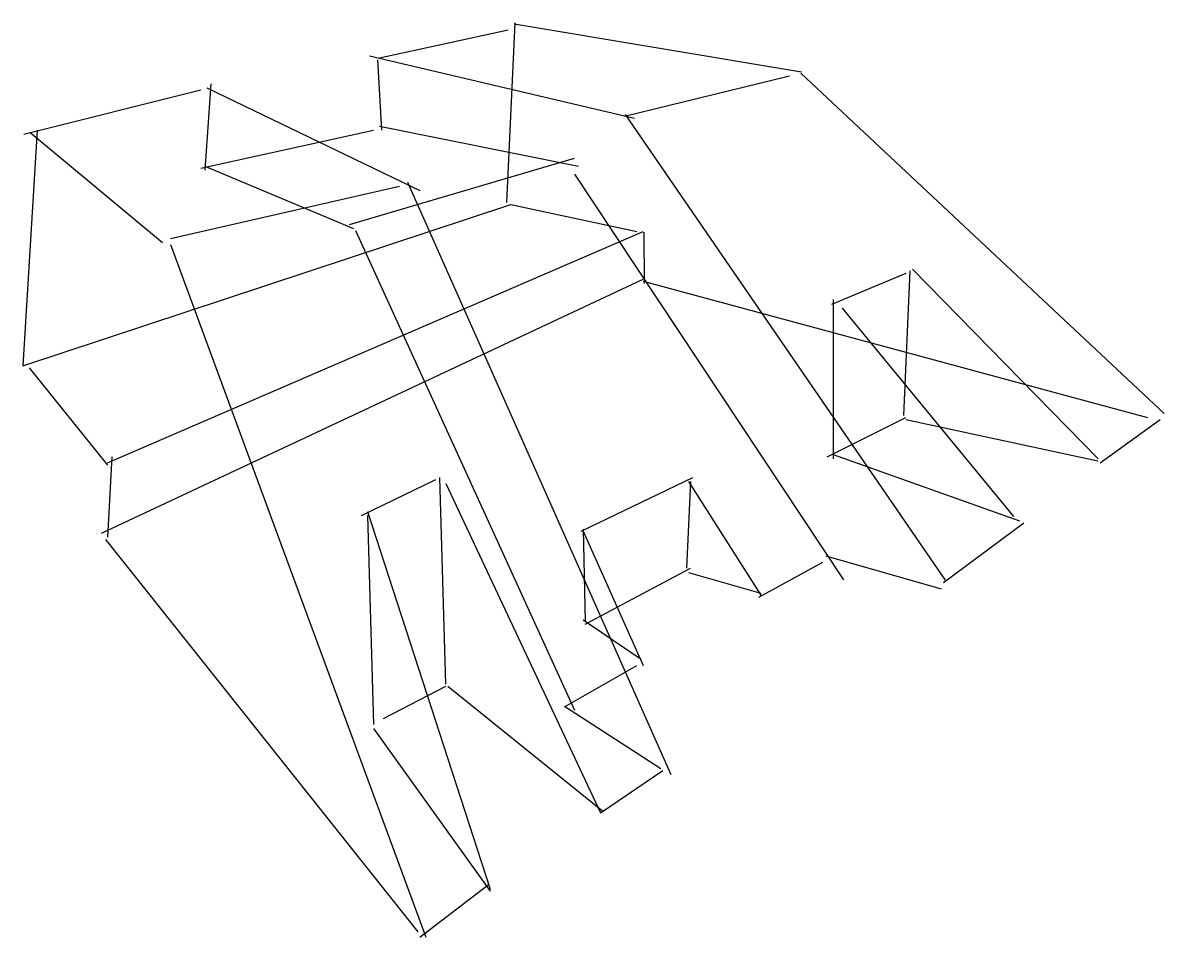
# Model space of a CAD drawing. Header units: metres. Extents: x -423 to 146, y -284 to 171.
import ezdxf

# ---------------------------------------------------------------- set-up
doc = ezdxf.new("R2010")
doc.units = ezdxf.units.M

msp = doc.modelspace()

# ---------------------------------------------------------------- linework, layer by layer
at = {"color": 0}
for p, q in [((-177.609894, 170.940353), (-181.72673, 81.399254)), ((-178, 170.5), (-35, 146.5)), ((-245, 153.5), (-181, 167.5)), ((-250, 154.5), (-118, 123.5)), ((-246, 152.5), (-244, 117.5)), ((-123, 124.5), (-41, 144.5)), ((-35.233334, 145.882675), (145.587784, -23.637129)), ((-422, 115.5), (-334, 137.5)), ((-329, 140.5), (-332, 97.5)), ((-331, 138.5), (-225, 87.5)), ((-122.721169, 125.245499), (36.645023, -106.703316)), ((-245, 119.5), (-146, 99.5)), ((-415.356934, 117.421532), (-422.561371, 0.091832)), ((-419, 116.5), (-353, 61.5)), ((-334, 98.5), (-248, 117.5)), ((-260, 70.5), (-148, 103.5)), ((-332, 99.5), (-258, 68.5)), ((-231, 91.5), (-100, -203.5)), ((-148, 95.5), (-14, -106.5)), ((-349, 63.5), (-235, 89.5)), ((-422.561371, 0.091832), (-179.66832, 80.370049)), ((-179.66832, 80.370049), (-116.886635, 66.990349)), ((-380.363861, -48.280941), (-113.799011, 66.990349)), ((-257, 67.5), (-148, -171.5)), ((-113.470573, 66.613976), (-113.327957, 41.014084)), ((-349, 60.5), (-222, -284.5)), ((-19.822441, 30.814686), (17.163696, 46.225578)), ((18.968813, 47.464603), (15.881188, -24.57995)), ((20.245874, 48.280361), (112.71122, -46.239769)), ((-383.451477, -83.27401), (-113.799011, 43.318565)), ((-113.799011, 42.289356), (137.327728, -25.638367)), ((-19.111881, 33.055695), (-19.111881, -46.193317)), ((-14.685479, 28.759901), (70.58812, -75.006767)), ((-419.473755, -0.937376), (-380.363861, -49.31015)), ((-22.199505, -45.164108), (16.910397, -25.609158)), ((16.910397, -26.638367), (112.626732, -47.222527)), ((113.738617, -48.294556), (143.533005, -26.719307)), ((-378.30545, -45.193317), (-380.363861, -85.332428)), ((-19.111881, -44.134899), (73.51683, -77.069557)), ((-254, -74.5), (-217, -56.5)), ((-212, -158.5), (-215, -55.5)), ((-144.675247, -82.215591), (-89.098022, -55.456188)), ((-212, -58.5), (-135, -222.5)), ((-90.127228, -57.514603), (-92.185646, -100.741341)), ((-91.156433, -57.514603), (-55.134159, -114.12104)), ((-251, -72.5), (-190, -260.5)), ((-251, -74.5), (-248, -178.5)), ((35.656765, -107.883331), (75.725082, -78.088943)), ((-143.646042, -81.186386), (-142.616837, -127.50074)), ((-143.646042, -82.215591), (-113.799011, -149.114105)), ((-381.393066, -86.361633), (-225.982666, -281.911133)), ((-22.904619, -94.527229), (34.629372, -110.965515)), ((-142.616837, -128.529953), (-90.127228, -100.741341)), ((-56.163364, -115.150246), (-24.257921, -97.653709)), ((-91.156433, -102.799751), (-55.134159, -113.091835)), ((-143.646042, -126.471535), (-114.828217, -146.026489)), ((-152.908905, -169.698273), (-116.886635, -149.114105)), ((-243, -175.5), (-212, -159.5)), ((-211, -159.5), (-134, -221.5)), ((-153, -169.5), (-105, -200.5)), ((-248, -180.5), (-190, -261.5)), ((-135, -222.5), (-104, -201.5)), ((-225, -284.5), (-191, -258.5))]:
    msp.add_line(p, q, dxfattribs=at)

doc.saveas('drawing.dxf')
